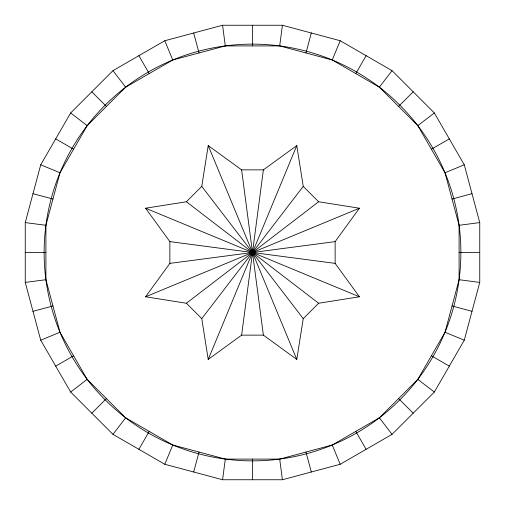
<?xml version="1.0" encoding="UTF-8"?>
<svg xmlns="http://www.w3.org/2000/svg" width="505" height="505" viewBox="0 0 505 505"><rect width="100%" height="100%" fill="white"/><g stroke="black" fill="none" stroke-linecap="round" stroke-linejoin="round"><path stroke-width="0.76" d="M222.585 479.75L164.788 464.265L112.962 434.344L70.656 392.038L40.735 340.212L25.25 282.415L25.25 222.585L40.735 164.788L70.656 112.962L112.962 70.656L164.788 40.735L222.585 25.25L282.415 25.25L340.212 40.735L392.038 70.656L434.344 112.962L464.265 164.788L479.75 222.585L479.75 282.415L464.265 340.212L434.344 392.038L392.038 434.344L340.212 464.265L282.415 479.75L222.585 479.75L225.299 459.089L172.761 445.012L125.65 417.812L87.188 379.35L59.988 332.24L45.911 279.701L45.911 225.299L59.988 172.761L87.188 125.65L125.65 87.188L172.761 59.988L225.299 45.911L279.701 45.911L332.24 59.988L379.35 87.188L417.812 125.65L445.012 172.761L459.089 225.299L459.089 279.701L445.012 332.24L417.812 379.35L379.35 417.812L332.24 445.012L279.701 459.089L225.299 459.089M241.624 335.137L263.376 169.863L296.782 145.591L303.24 186.377L318.623 201.76L359.409 208.218L335.137 241.624L335.137 263.376L359.409 296.782L318.623 303.24L303.24 318.623L296.782 359.409L263.376 335.137L241.624 335.137L208.218 359.409L201.76 318.623L186.377 303.24L145.591 296.782L169.863 263.376L169.863 241.624L145.591 208.218L186.377 201.76L201.76 186.377L208.218 145.591L241.624 169.863L263.376 169.863M279.701 45.911L282.415 25.25M193.686 472.005L199.033 452.051M305.967 52.949L311.314 32.995M164.788 464.265L172.761 445.012M208.218 359.409L296.782 145.591M332.24 59.988L340.212 40.735M138.875 449.305L149.202 431.415M355.798 73.585L366.125 55.695M112.962 434.344L125.65 417.812A208.376 208.376 0 0 0 459.089 279.701L479.75 282.415M201.76 318.623L303.24 186.377M379.35 87.188L392.038 70.656M91.809 413.191L106.416 398.584M398.584 106.416L413.191 91.809M70.656 392.038L87.188 379.35M186.377 303.24L318.623 201.76M417.812 125.65L434.344 112.962M55.695 366.125L73.585 355.798M431.415 149.202L449.305 138.875M40.735 340.212L59.988 332.24M145.591 296.782L359.409 208.218M445.012 172.761L464.265 164.788M32.995 311.314L52.949 305.967M452.051 199.033L472.005 193.686M25.25 282.415L45.911 279.701M169.863 263.376L335.137 241.624M459.089 225.299L479.75 222.585M25.25 252.5L45.911 252.5M459.089 252.5L479.75 252.5M25.25 222.585L45.911 225.299M169.863 241.624L335.137 263.376M32.995 193.686L52.949 199.033M452.051 305.967L472.005 311.314M40.735 164.788L59.988 172.761M145.591 208.218L359.409 296.782M445.012 332.24L464.265 340.212M55.695 138.875L73.585 149.202M431.415 355.798L449.305 366.125M70.656 112.962L87.188 125.65M186.377 201.76L318.623 303.24M417.812 379.35L434.344 392.038M91.809 91.809L106.416 106.416M398.584 398.584L413.191 413.191M112.962 70.656L125.65 87.188M201.76 186.377L303.24 318.623M379.35 417.812L392.038 434.344M138.875 55.695L149.202 73.585M355.798 431.415L366.125 449.305M164.788 40.735L172.761 59.988A208.376 208.376 0 0 1 459.089 279.701M208.218 145.591L296.782 359.409M332.24 445.012L340.212 464.265M193.686 32.995L199.033 52.949M305.967 452.051L311.314 472.005M222.585 25.25L225.299 45.911M241.624 169.863L263.376 335.137M279.701 459.089L282.415 479.75M252.5 25.25L252.5 45.911M252.5 459.089L252.5 479.75M125.65 417.812A208.376 208.376 0 0 1 172.761 59.988"/></g></svg>
